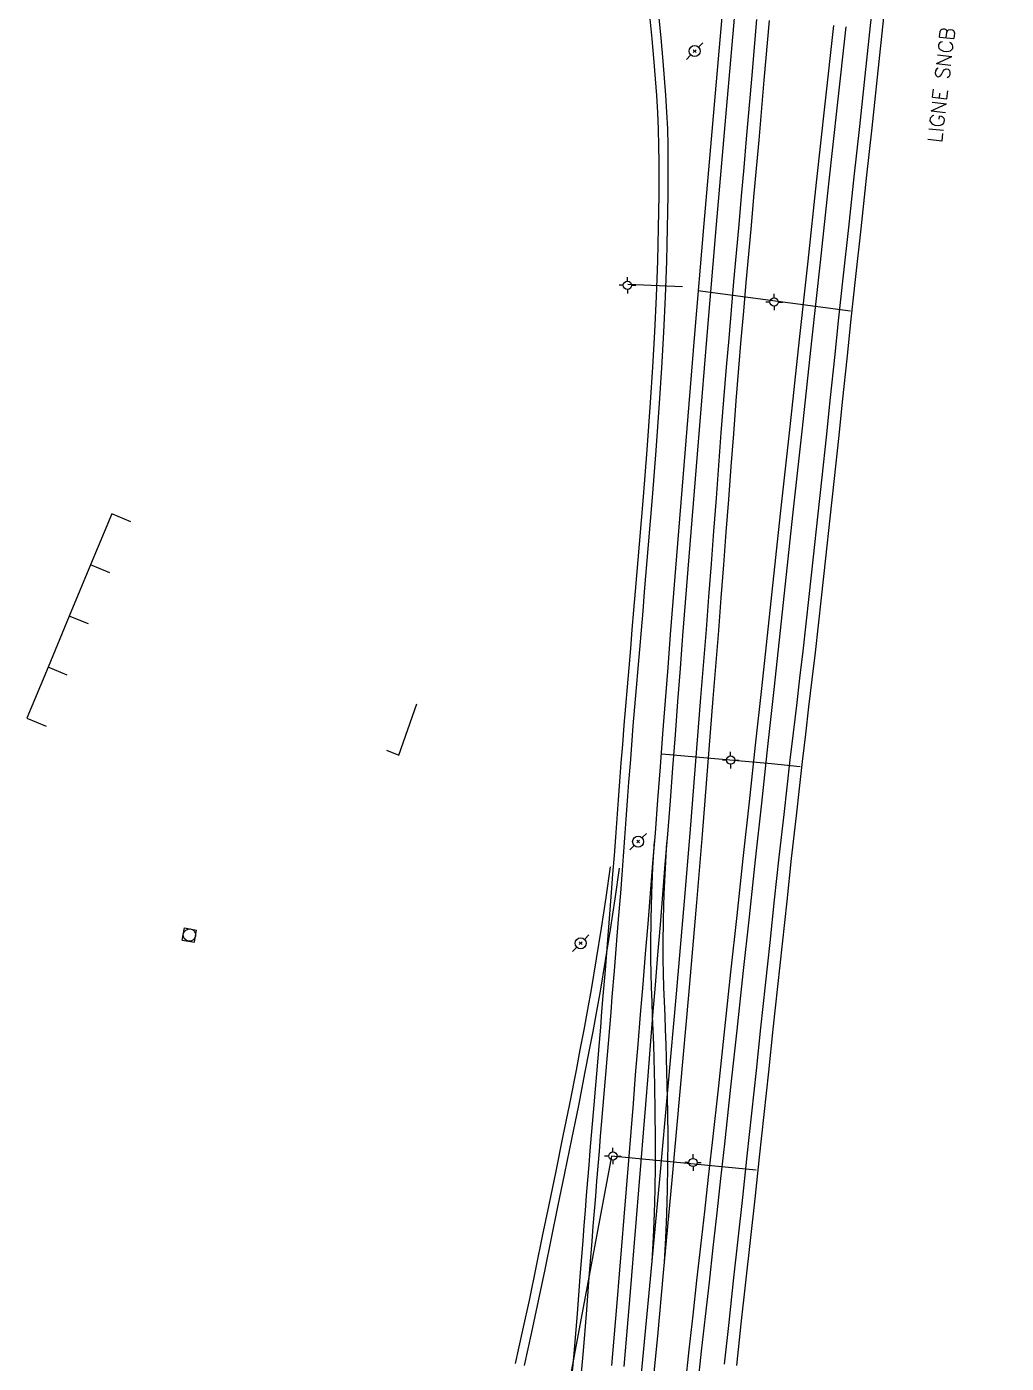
# Model space of a CAD drawing. Header units: millimetres. Extents: x 151000 to 152000, y 126000 to 127000.
# Drawn here: x 151763 to 151881.5, y 126243.9 to 126405.7 of the extents above; entities that cross this region are included whole.
import ezdxf

# ---------------------------------------------------------------- set-up
doc = ezdxf.new("R2010")
doc.units = ezdxf.units.MM
doc.layers.get('0').update_dxf_attribs({"linetype": 'CONTINUOUS'})
for name, color, linetype in [('W0100', 7, 'CONTINUOUS'), ('W0420', 7, 'CONTINUOUS'), ('W0473', 7, 'CONTINUOUS'), ('W0610', 7, 'CONTINUOUS'), ('W0611', 7, 'CONTINUOUS'), ('W0700', 7, 'CONTINUOUS'), ('W0701', 7, 'CONTINUOUS'), ('W0989', 7, 'CONTINUOUS'), ('W1102', 7, 'CONTINUOUS')]:
    doc.layers.add(name, color=color, linetype=linetype)
doc.styles.get("Standard").update_dxf_attribs({"font": 'romans.shx', "width": 0.85})

# ---------------------------------------------------------------- blocks, each defined once
blk = doc.blocks.new('croix')
for p, q in [((-3, 0), (3, 0)), ((0, -3), (0, 3))]:
    blk.add_line(p, q)
blk = doc.blocks.new('T818')
at = {"color": 16, "linetype": 'Continuous', "xscale": 0.0001666666666666667, "yscale": 0.0001666666666666667}
blk.add_blockref('croix', (0, 0), dxfattribs=at)
blk = doc.blocks.new('T610')
for p, q in [((-0.500001, 0), (-1.000002, 0)), ((0, 0.500001), (0, 1.000002)), ((0.500001, 0), (1.000002, 0)), ((0, -0.500001), (0, -1.000002))]:
    blk.add_line(p, q)
blk.add_ellipse((0, 0), major_axis=(-0.353554, 0.353554), ratio=1, start_param=3.926990817, end_param=10.2101761242)
blk = doc.blocks.new('T473')
for p, q in [((-0.166667, 0.166667), (0.166667, -0.166667)), ((-0.166667, -0.166667), (0.166667, 0.166667)), ((0.500001, 0.500001), (1.000002, 1.000002)), ((-1.000002, -1.000002), (-0.500001, -0.500001))]:
    blk.add_line(p, q)
blk.add_ellipse((0, 0), major_axis=(0.471405, 0.471405), ratio=1, start_param=5.4977871438, end_param=11.780972451)
blk = doc.blocks.new('T420')
for p, q in [((0.75, 0.75), (-0.75, 0.75)), ((-0.75, 0.75), (-0.75, -0.75)), ((0.75, 0.75), (0.75, -0.75)), ((0.75, -0.75), (-0.75, -0.75))]:
    blk.add_line(p, q)
blk.add_ellipse((0, 0), major_axis=(-0.53, 0.53), ratio=1, start_param=3.926991, end_param=10.210176)

msp = doc.modelspace()

# ---------------------------------------------------------------- linework, layer by layer
at = {"layer": 'W0100'}
msp.add_lwpolyline([(151806.55, 126318.14), (151808.02, 126317.51), (151810.2, 126323.75)], dxfattribs=at)
at = {"layer": 'W0611'}
for points in [[(151842.35, 126374.23), (151835.73, 126374.51)], [(151862.7, 126371.28), (151844.22, 126373.74)], [(151839.87, 126317.66), (151853.13, 126316.52), (151856.6, 126316.16)], [(151851.26, 126267.26), (151833.75, 126268.97), (151824.74, 126220.69), (151847.46, 126218.52)]]:
    msp.add_lwpolyline(points, dxfattribs=at)
at = {"layer": 'W0700'}
for points in [[(151847.21, 126407.83), (151846.67, 126401.83), (151846.15, 126395.84), (151844.95, 126381.92), (151843.78, 126368), (151842.63, 126354.07), (151841.5, 126340.15), (151841.18, 126336.14), (151840.87, 126332.14), (151840.56, 126328.13), (151840.26, 126324.12), (151839.95, 126320.11), (151839.65, 126316.11), (151839.34, 126312.1), (151839.03, 126308.09), (151838.73, 126304.43), (151838.44, 126300.77), (151838.14, 126297.11), (151837.84, 126293.44), (151837.54, 126289.78), (151837.24, 126286.12), (151836.94, 126282.46), (151836.64, 126278.8), (151836.37, 126275.35), (151836.09, 126271.9), (151835.82, 126268.45), (151835.54, 126265), (151835.27, 126261.55), (151834.99, 126258.1), (151834.7, 126254.65), (151834.41, 126251.2), (151833.75, 126243.6)], [(151848.7, 126407.7), (151848.17, 126401.7), (151847.64, 126395.71), (151846.44, 126381.79), (151845.27, 126367.87), (151844.12, 126353.95), (151842.99, 126340.03), (151842.68, 126336.02), (151842.36, 126332.02), (151842.06, 126328.01), (151841.75, 126324), (151841.45, 126319.99), (151841.14, 126315.99), (151840.84, 126311.98), (151840.52, 126307.97), (151840.23, 126304.31), (151839.93, 126300.65), (151839.64, 126296.99), (151839.34, 126293.32), (151839.04, 126289.66), (151838.74, 126286), (151838.44, 126282.34), (151838.14, 126278.68), (151837.86, 126275.23), (151837.59, 126271.78), (151837.31, 126268.32), (151837.04, 126264.87), (151836.76, 126261.42), (151836.48, 126257.97), (151836.19, 126254.52), (151835.9, 126251.07), (151835.24, 126243.47)], [(151851.32, 126406.62), (151850.7, 126399.38), (151850.07, 126392.14), (151849.77, 126388.68), (151849.47, 126385.23), (151849.16, 126381.78), (151848.85, 126378.32), (151848.54, 126374.87), (151848.23, 126371.41), (151847.94, 126367.96), (151847.65, 126364.5), (151847.32, 126360.53), (151847.01, 126356.56), (151846.71, 126352.59), (151846.41, 126348.62), (151846.11, 126344.64), (151845.81, 126340.67), (151845.51, 126336.7), (151845.2, 126332.72), (151844.54, 126324.5), (151843.89, 126316.27), (151843.22, 126308.04), (151842.54, 126299.82), (151841.57, 126288.6), (151840.58, 126277.38), (151839.57, 126266.17), (151838.54, 126254.96), (151837.81, 126247.31), (151837.07, 126239.66)], [(151852.82, 126406.49), (151852.19, 126399.25), (151851.57, 126392.01), (151851.27, 126388.55), (151850.96, 126385.1), (151850.65, 126381.65), (151850.34, 126378.2), (151850.03, 126374.74), (151849.73, 126371.29), (151849.43, 126367.84), (151849.14, 126364.38), (151848.82, 126360.41), (151848.51, 126356.44), (151848.2, 126352.47), (151847.9, 126348.49), (151847.6, 126344.52), (151847.3, 126340.55), (151847, 126336.58), (151846.69, 126332.61), (151846.04, 126324.38), (151845.39, 126316.15), (151844.72, 126307.92), (151844.03, 126299.69), (151843.07, 126288.47), (151842.08, 126277.25), (151841.07, 126266.03), (151840.03, 126254.82), (151839.31, 126247.17), (151838.57, 126239.51)], [(151865.18, 126407.01), (151864.42, 126399.77)], [(151866.68, 126406.85), (151865.92, 126399.61)], [(151860.61, 126405.89), (151859.58, 126396.38), (151858.54, 126386.87), (151857.51, 126377.36), (151856.48, 126367.85), (151855.33, 126357.29), (151854.19, 126346.73), (151853.04, 126336.17), (151851.9, 126325.61), (151851.15, 126318.74), (151850.41, 126311.86), (151849.67, 126304.99), (151848.92, 126298.11), (151848.18, 126291.24), (151847.43, 126284.36), (151846.69, 126277.49), (151845.93, 126270.62), (151845.47, 126266.43), (151845, 126262.25), (151844.53, 126258.06), (151844.06, 126253.88), (151843.59, 126249.69), (151843.13, 126245.51), (151842.66, 126241.32)], [(151862.11, 126405.73), (151861.07, 126396.22), (151860.03, 126386.71), (151859, 126377.2), (151857.97, 126367.69), (151856.82, 126357.13), (151855.68, 126346.57), (151854.53, 126336.01), (151853.39, 126325.45), (151852.64, 126318.58), (151851.9, 126311.7), (151851.16, 126304.83), (151850.42, 126297.95), (151849.67, 126291.08), (151848.93, 126284.2), (151848.18, 126277.33), (151847.42, 126270.45), (151846.96, 126266.27), (151846.5, 126262.08), (151846.03, 126257.9), (151845.56, 126253.71), (151845.09, 126249.53), (151844.62, 126245.34), (151844.16, 126241.16)], [(151864.42, 126399.77), (151863.76, 126393.65), (151863.09, 126387.54), (151862.43, 126381.42), (151861.77, 126375.3), (151861.25, 126370.48), (151860.74, 126365.66), (151860.23, 126360.84), (151859.73, 126356.01), (151859.22, 126351.19), (151858.7, 126346.37), (151858.18, 126341.55), (151857.65, 126336.73), (151857.28, 126333.43), (151856.9, 126330.13), (151856.52, 126326.83), (151856.13, 126323.53), (151855.74, 126320.24), (151855.35, 126316.94), (151854.97, 126313.64), (151854.6, 126310.34), (151854.03, 126305.18), (151853.46, 126300.01), (151852.91, 126294.84), (151852.36, 126289.67), (151851.81, 126284.5), (151851.26, 126279.33), (151850.7, 126274.16), (151850.15, 126268.99), (151849.6, 126263.95), (151849.05, 126258.91), (151848.49, 126253.87), (151847.94, 126248.83), (151847.39, 126243.78)], [(151865.92, 126399.61), (151865.25, 126393.49), (151864.58, 126387.38), (151863.92, 126381.26), (151863.26, 126375.14), (151862.74, 126370.32), (151862.23, 126365.5), (151861.73, 126360.67), (151861.22, 126355.85), (151860.71, 126351.03), (151860.19, 126346.2), (151859.67, 126341.38), (151859.14, 126336.56), (151858.77, 126333.26), (151858.39, 126329.96), (151858.01, 126326.67), (151857.62, 126323.37), (151857.23, 126320.07), (151856.84, 126316.77), (151856.46, 126313.47), (151856.09, 126310.18), (151855.52, 126305.01), (151854.96, 126299.84), (151854.4, 126294.67), (151853.85, 126289.51), (151853.3, 126284.34), (151852.75, 126279.17), (151852.2, 126274), (151851.64, 126268.83), (151851.09, 126263.79), (151850.54, 126258.75), (151849.99, 126253.71), (151849.43, 126248.66), (151848.88, 126243.62)], [(151838.94, 126307.05), (151838.74, 126303.92), (151838.6, 126300.8), (151838.51, 126297.67), (151838.47, 126294.54), (151838.48, 126292.82), (151838.51, 126291.09), (151838.56, 126289.37), (151838.63, 126287.65), (151838.7, 126285.93), (151838.77, 126284.21), (151838.83, 126282.49), (151838.88, 126280.77), (151838.95, 126277.54), (151839.02, 126274.31), (151839.06, 126271.07), (151839.05, 126267.84), (151839.01, 126264.93), (151838.92, 126262.03), (151838.81, 126259.13), (151838.65, 126256.24)], [(151840.43, 126306.94), (151840.24, 126303.84), (151840.1, 126300.74), (151840.01, 126297.64), (151839.97, 126294.53), (151839.98, 126292.82), (151840.01, 126291.1), (151840.06, 126289.38), (151840.13, 126287.67), (151840.2, 126285.95), (151840.27, 126284.24), (151840.33, 126282.52), (151840.37, 126280.81), (151840.45, 126277.56), (151840.52, 126274.31), (151840.56, 126271.07), (151840.55, 126267.82), (151840.51, 126264.9), (151840.42, 126261.98), (151840.31, 126259.06), (151840.15, 126256.15)]]:
    msp.add_lwpolyline(points, dxfattribs=at)
at = {"layer": 'W0701'}
for points in [[(151828.88, 126241.09), (151829.28, 126245.5), (151829.63, 126249.92), (151829.97, 126254.34), (151830.32, 126258.76), (151830.46, 126260.58), (151830.61, 126262.39), (151830.75, 126264.21), (151830.9, 126266.03), (151831.05, 126267.85), (151831.19, 126269.66), (151831.34, 126271.48), (151831.49, 126273.3), (151831.65, 126275.18), (151831.81, 126277.06), (151831.97, 126278.94), (151832.13, 126280.83), (151832.29, 126282.71), (151832.45, 126284.59), (151832.61, 126286.47), (151832.77, 126288.36), (151833.02, 126291.49), (151833.28, 126294.62), (151833.53, 126297.74), (151833.77, 126300.87), (151833.94, 126303.12), (151834.11, 126305.36), (151834.28, 126307.6), (151834.44, 126309.85), (151834.6, 126312.09), (151834.77, 126314.33), (151834.94, 126316.58), (151835.12, 126318.82), (151835.3, 126321.14), (151835.5, 126323.46), (151835.69, 126325.78), (151835.89, 126328.1), (151836.09, 126330.42), (151836.28, 126332.74), (151836.48, 126335.06), (151836.67, 126337.38), (151837.14, 126343.08), (151837.62, 126348.79), (151838.08, 126354.5), (151838.48, 126360.21), (151838.75, 126364.5), (151838.99, 126368.79), (151839.2, 126373.08), (151839.35, 126377.38), (151839.41, 126379.37), (151839.45, 126381.36), (151839.49, 126383.35), (151839.52, 126385.34), (151839.53, 126387.34), (151839.53, 126389.33), (151839.5, 126391.32), (151839.46, 126393.31), (151839.37, 126395.35), (151839.25, 126397.39), (151839.09, 126399.42), (151838.92, 126401.45), (151838.67, 126404.26), (151838.4, 126407.07)], [(151829.97, 126240.98), (151830.37, 126245.4), (151830.73, 126249.82), (151831.07, 126254.25), (151831.41, 126258.67), (151831.56, 126260.49), (151831.71, 126262.3), (151831.85, 126264.12), (151832, 126265.94), (151832.14, 126267.76), (151832.29, 126269.57), (151832.44, 126271.39), (151832.58, 126273.21), (151832.74, 126275.09), (151832.9, 126276.97), (151833.06, 126278.85), (151833.22, 126280.74), (151833.39, 126282.62), (151833.55, 126284.5), (151833.71, 126286.38), (151833.86, 126288.27), (151834.12, 126291.4), (151834.37, 126294.53), (151834.62, 126297.66), (151834.87, 126300.79), (151835.04, 126303.03), (151835.21, 126305.27), (151835.37, 126307.52), (151835.54, 126309.76), (151835.7, 126312), (151835.87, 126314.25), (151836.04, 126316.49), (151836.21, 126318.73), (151836.4, 126321.05), (151836.59, 126323.37), (151836.79, 126325.69), (151836.99, 126328.01), (151837.18, 126330.33), (151837.38, 126332.65), (151837.58, 126334.97), (151837.77, 126337.29), (151838.24, 126343), (151838.72, 126348.71), (151839.17, 126354.42), (151839.58, 126360.14), (151839.85, 126364.44), (151840.09, 126368.74), (151840.3, 126373.04), (151840.45, 126377.34), (151840.51, 126379.34), (151840.55, 126381.34), (151840.59, 126383.34), (151840.62, 126385.34), (151840.63, 126387.34), (151840.63, 126389.34), (151840.6, 126391.35), (151840.56, 126393.35), (151840.47, 126395.4), (151840.34, 126397.45), (151840.19, 126399.5), (151840.02, 126401.55), (151839.77, 126404.37), (151839.49, 126407.19)], [(151833.59, 126303.99), (151833.06, 126300.27), (151832.5, 126296.55), (151831.91, 126292.85), (151831.29, 126289.14), (151830.86, 126286.7), (151830.41, 126284.26), (151829.94, 126281.82), (151829.47, 126279.39), (151828.67, 126275.3), (151827.84, 126271.21), (151827.01, 126267.13), (151826.17, 126263.05), (151825.39, 126259.26), (151824.61, 126255.47), (151823.82, 126251.68), (151823, 126247.9), (151822.11, 126243.84)], [(151834.68, 126303.83), (151834.15, 126300.11), (151833.58, 126296.39), (151832.99, 126292.67), (151832.37, 126288.95), (151831.94, 126286.51), (151831.49, 126284.06), (151831.03, 126281.62), (151830.55, 126279.18), (151829.75, 126275.09), (151828.92, 126271), (151828.08, 126266.91), (151827.24, 126262.83), (151826.47, 126259.04), (151825.69, 126255.24), (151824.89, 126251.45), (151824.08, 126247.66), (151823.18, 126243.6)]]:
    msp.add_lwpolyline(points, dxfattribs=at)
at = {"layer": 'W1102', "flags": 128}
for points in [[(151775.61, 126345.79), (151773.28, 126346.76), (151770.71, 126340.56), (151768.14, 126334.37), (151765.57, 126328.18), (151763, 126321.99), (151765.34, 126321.02)], [(151773.04, 126339.6), (151770.71, 126340.56)], [(151770.47, 126333.41), (151768.14, 126334.37)], [(151767.9, 126327.21), (151765.57, 126328.18)]]:
    msp.add_lwpolyline(points, dxfattribs=at)

# ---------------------------------------------------------------- block references
at = {"layer": 'W0420', "rotation": 170.1200227709233}
msp.add_blockref('T420', (151782.68, 126295.73), dxfattribs=at)
at = {"layer": 'W0473'}
for p in [(151843.82, 126402.78), (151836.98, 126307.05), (151830.03, 126294.74)]:
    msp.add_blockref('T473', p, dxfattribs=at)
at = {"layer": 'W0610'}
for p in [(151835.69, 126374.42), (151853.44, 126372.39), (151848.18, 126316.92), (151833.93, 126268.97), (151843.63, 126268.19)]:
    msp.add_blockref('T610', p, dxfattribs=at)
at = {"layer": 'W0611'}
for p, rotation in [((151835.73, 126374.51), 87.52733423342666), ((151842.35, 126374.23), 87.52733423342666), ((151844.22, 126373.74), 82.42750518774494), ((151862.7, 126371.28), 82.42750518774494), ((151839.87, 126317.66), 265.0841259347561), ((151853.13, 126316.52), 264.1108034874617), ((151856.6, 126316.16), 264.1108034874617), ((151833.75, 126268.97), 169.4363834395669), ((151851.26, 126267.26), 84.41577325513565)]:
    msp.add_blockref('T818', p, dxfattribs=dict(at, rotation=rotation))

# ---------------------------------------------------------------- texts
at = {"layer": 'W0989'}
msp.add_text('LIGNE SNCB 124 - BRUXELLES-NORD - CHARLEROI-SUD', height=1.75, rotation=83.4804, dxfattribs=at).set_placement((151873.74, 126391.62))

doc.saveas('drawing.dxf')
